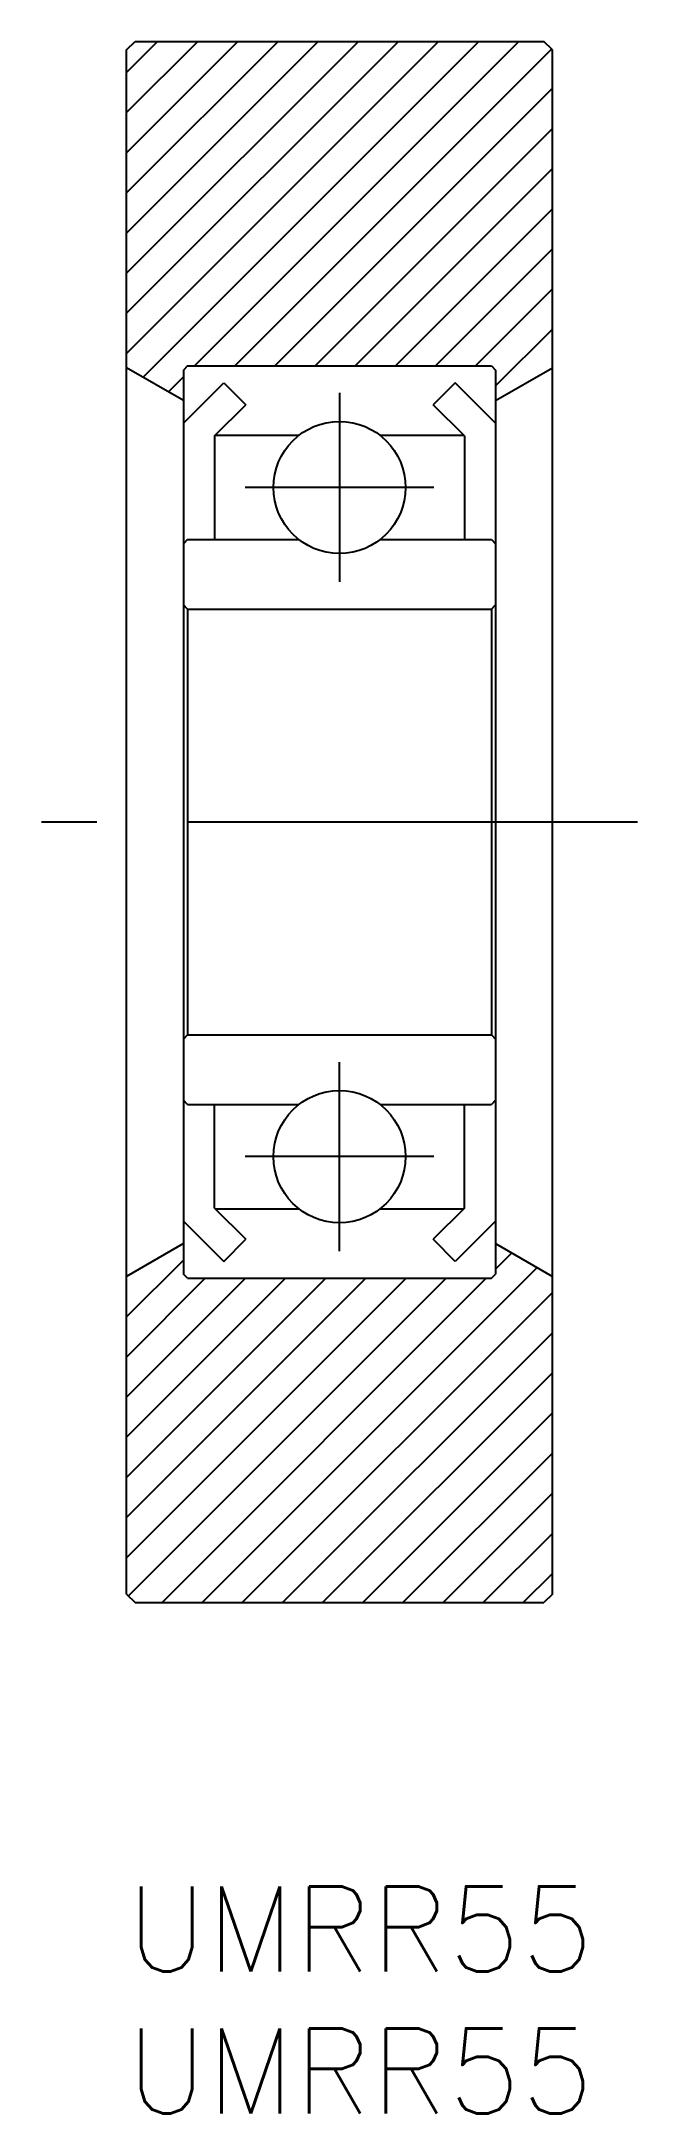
# Model space of a CAD drawing. Extents: x -3 to 18, y -8 to 65.
import ezdxf

# ---------------------------------------------------------------- set-up
doc = ezdxf.new("R2010")
doc.units = 0
doc.header["$LTSCALE"] = 0.5
doc.linetypes.add('CENTER', pattern=[50.8, 31.75, -6.35, 6.35, -6.35])
doc.layers.get('0').update_dxf_attribs({"linetype": 'CONTINUOUS'})
for name, color, linetype in [('MSM_CENTER', 1, 'CENTER'), ('MSM_CONTINUOUS', 7, 'CONTINUOUS'), ('MSM_NARROW', 5, 'CONTINUOUS'), ('MSM_PART_NUMBER', 7, 'CONTINUOUS')]:
    doc.layers.add(name, color=color, linetype=linetype)
doc.styles.get("Standard").update_dxf_attribs({"font": 'txt.shx', "height": 3, "bigfont": 'bigfont.shx'})

# ---------------------------------------------------------------- blocks, each defined once
blk = doc.blocks.new('*U3')
at = {"layer": 'MSM_PART_NUMBER'}
blk.add_text('UMRR55', height=3, dxfattribs=at).set_placement((0, -3))
blk = doc.blocks.new('*U4')
at = {"layer": 'MSM_PART_NUMBER'}
blk.add_text('UMRR55', height=3, dxfattribs=at).set_placement((0, -8))

msp = doc.modelspace()

# ---------------------------------------------------------------- linework, layer by layer
for p, q in [((13, 22.625), (13.016, 22.641)), ((0, 21.481), (0.034, 21.515))]:
    msp.add_line(p, q)
at = {"layer": 'MSM_CENTER'}
for p, q in [((7.5, 52.615), (7.5, 45.96)), ((10.827, 49.287), (4.172, 49.287)), ((18, 37.5), (-3, 37.5)), ((7.5, 22.385), (7.5, 29.04)), ((10.827, 25.712), (4.172, 25.712))]:
    msp.add_line(p, q, dxfattribs=at)
at = {"layer": 'MSM_CONTINUOUS'}
for p, q in [((0, 64.7), (0.3, 65)), ((0.3, 65), (14.7, 65)), ((15, 64.7), (14.7, 65)), ((0, 10.3), (0, 64.7)), ((15, 10.3), (15, 64.7)), ((2, 52.35), (0, 53.505)), ((2.15, 53.575), (2, 53.425)), ((2, 53.425), (2, 21.575)), ((2.15, 53.575), (12.85, 53.575)), ((12.85, 53.575), (13, 53.425)), ((13, 52.35), (15, 53.505)), ((13, 53.425), (13, 21.575)), ((2, 51.556), (3.422, 52.978)), ((3.422, 52.978), (4.2, 52.2)), ((11.578, 52.978), (10.8, 52.2)), ((13, 51.556), (11.578, 52.978)), ((3.1, 51.1), (4.2, 52.2)), ((11.9, 51.1), (10.8, 52.2)), ((3.1, 51.1), (3.1, 47.45)), ((3.125, 51.125), (6.071, 51.125)), ((8.929, 51.125), (11.876, 51.125)), ((11.9, 51.1), (11.9, 47.45)), ((2.15, 47.45), (6.071, 47.45)), ((8.929, 47.45), (12.85, 47.45)), ((12.85, 47.45), (13, 47.3)), ((2.15, 47.45), (2, 47.3)), ((2.15, 45), (2, 45.15)), ((2.15, 45), (12.85, 45)), ((2.15, 45), (2.15, 30)), ((12.85, 45), (13, 45.15)), ((12.85, 45), (12.85, 30)), ((2.15, 30), (2, 29.85)), ((2.15, 30), (12.85, 30)), ((12.85, 30), (13, 29.85)), ((2.15, 27.55), (2, 27.7)), ((2.15, 27.55), (6.071, 27.55)), ((3.1, 23.899), (3.1, 27.55)), ((8.929, 27.55), (12.85, 27.55)), ((11.9, 23.899), (11.9, 27.55)), ((13, 27.7), (12.85, 27.55)), ((2, 23.444), (3.422, 22.022)), ((3.1, 23.899), (4.2, 22.799)), ((3.125, 23.875), (6.071, 23.875)), ((8.929, 23.875), (11.876, 23.875)), ((11.9, 23.899), (10.8, 22.799)), ((13, 23.444), (11.578, 22.022)), ((2, 22.65), (0, 21.495)), ((3.422, 22.022), (4.2, 22.799)), ((11.578, 22.022), (10.8, 22.799)), ((13, 22.65), (15, 21.495)), ((2.15, 21.425), (2, 21.575)), ((2.15, 21.425), (12.85, 21.425)), ((12.85, 21.425), (13, 21.575)), ((0, 10.3), (0.3, 10)), ((15, 10.3), (14.7, 10)), ((0.3, 10), (14.7, 10))]:
    msp.add_line(p, q, dxfattribs=at)
for centre in [(7.5, 49.287), (7.5, 25.712)]:
    msp.add_circle(centre, 2.328, dxfattribs=at)
at = {"layer": 'MSM_NARROW'}
for p, q in [((0, 54.008), (10.992, 65)), ((0, 55.422), (9.578, 65)), ((0, 56.836), (8.164, 65)), ((0, 58.25), (6.75, 65)), ((0, 59.665), (5.335, 65)), ((0, 61.079), (3.921, 65)), ((0, 62.493), (2.507, 65)), ((0, 63.907), (1.093, 65)), ((0.578, 53.171), (12.406, 65)), ((2.396, 53.575), (13.821, 65)), ((3.81, 53.575), (14.967, 64.733)), ((5.224, 53.575), (15, 63.351)), ((6.638, 53.575), (15, 61.937)), ((8.052, 53.575), (15, 60.523)), ((9.467, 53.575), (15, 59.108)), ((10.881, 53.575), (15, 57.694)), ((12.295, 53.575), (15, 56.28)), ((13, 52.866), (15, 54.866)), ((1.474, 52.654), (2, 53.179)), ((0, 20.067), (2, 22.067)), ((13, 21.753), (13.569, 22.322)), ((0, 11.581), (9.844, 21.425)), ((0, 12.996), (8.429, 21.425)), ((0, 14.41), (7.015, 21.425)), ((0, 15.824), (5.601, 21.425)), ((0, 17.238), (4.187, 21.425)), ((0, 18.652), (2.773, 21.425)), ((0.066, 10.234), (11.258, 21.425)), ((1.247, 10), (12.672, 21.425)), ((2.661, 10), (14.465, 21.804)), ((4.075, 10), (15, 20.925)), ((5.49, 10), (15, 19.51)), ((6.904, 10), (15, 18.096)), ((8.318, 10), (15, 16.682)), ((9.732, 10), (15, 15.268)), ((11.147, 10), (15, 13.853)), ((12.561, 10), (15, 12.439)), ((13.975, 10), (15, 11.025))]:
    msp.add_line(p, q, dxfattribs=at)

# ---------------------------------------------------------------- block references
at = {"layer": 'MSM_CONTINUOUS'}
for name in ['*U3', '*U4']:
    msp.add_blockref(name, (0, 0), dxfattribs=at)

doc.saveas('drawing.dxf')
